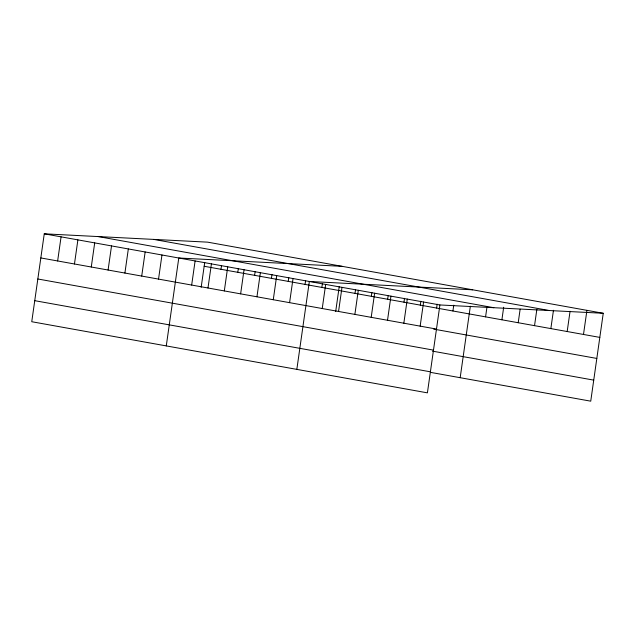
<?xml version="1.0" encoding="UTF-8"?>
<svg xmlns="http://www.w3.org/2000/svg" width="635" height="635" viewBox="0 0 635 635"><rect width="100%" height="100%" fill="white"/><g stroke="black" fill="none" stroke-linecap="round" stroke-linejoin="round"><path stroke-width="0.95" d="M603.25 313.277L207.597 242.149L44.259 233.823L31.75 321.723L427.403 392.851L439.912 304.959L603.25 313.277L590.74 401.177L430.411 372.348M57.642 260.961L61.071 236.847M74.462 263.985L77.891 239.871M91.273 267.01L94.702 242.895M108.085 270.034L111.522 245.92M124.904 273.058L128.333 248.936M141.716 276.074L145.153 251.96M158.536 279.098L161.965 254.984M166.275 345.908L178.784 258.008L342.122 266.335M191.667 285.059L195.104 260.945M201.168 287.314L204.716 262.406M207.986 287.996L211.423 263.874M220.98 269.288L221.528 265.43M224.314 290.925L227.743 266.811M237.8 272.312L238.347 268.446M240.633 293.862L244.062 269.748M254.611 275.328L255.159 271.47M256.953 296.799L260.382 272.677M271.431 278.352L271.978 274.495M273.272 299.728L276.701 275.614M288.242 281.376L288.79 277.519M289.592 302.665L293.029 278.551M305.054 284.401L305.61 280.543M296.839 369.38L309.348 281.48L472.686 289.806M321.874 287.425L322.421 283.567M322.239 308.531L325.668 284.416M335.693 311.491L339.233 286.591M338.558 311.467L341.987 287.353M355.005 293.378L355.56 289.52M354.878 314.404L358.307 290.282M371.332 296.315L371.88 292.457M371.197 317.333L374.626 293.219M387.652 299.252L388.199 295.394M387.517 320.27L390.946 296.156M403.971 302.181L404.519 298.323M403.836 323.207L407.273 299.085M420.291 305.117L420.838 301.26M420.156 326.136L423.593 302.022M436.61 308.054L437.158 304.197M452.93 310.983L453.755 305.197M460.177 377.706L470.352 306.205M485.577 316.857L486.95 307.213M501.896 319.786L503.682 307.253M518.216 322.723L520.136 309.221M534.535 325.66L536.869 309.261M550.855 328.589L553.466 310.269M567.174 331.526L570.063 311.269M583.494 334.462L586.931 310.348M153.694 239.403L549.346 310.531M98.163 236.569L493.816 307.705M44.259 233.823L439.912 304.959M204.168 266.263L599.821 337.399M40.83 257.937L436.483 329.073M433.618 329.097L596.821 358.442M37.83 278.987L433.483 350.123M432.451 351.131L593.733 380.127M34.742 300.673L430.395 371.808"/></g></svg>
